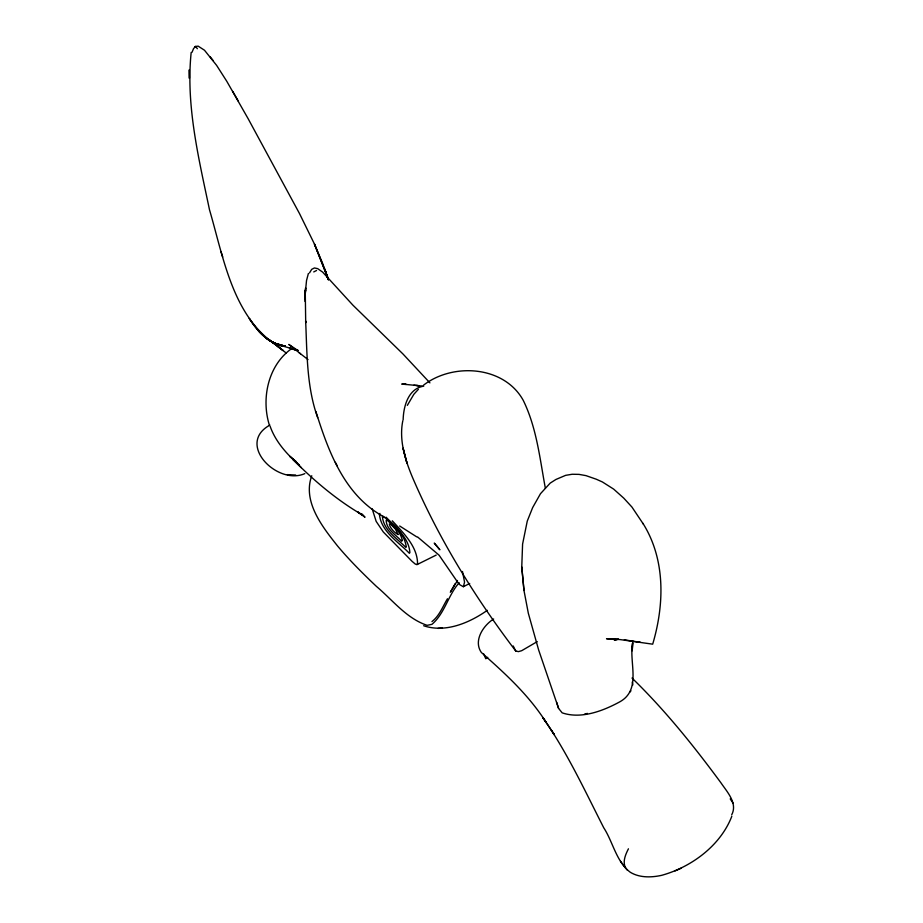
<?xml version="1.0" encoding="UTF-8"?>
<svg xmlns="http://www.w3.org/2000/svg" width="923" height="923" viewBox="0 0 923 923"><rect width="100%" height="100%" fill="white"/><g stroke="black" fill="none" stroke-linecap="round" stroke-linejoin="round"><path stroke-width="1.38" d="M632.982 641.243L632.209 650.796L632.555 643.169C628.932 662.691 641.577 689.273 620.244 701.584C603.215 710.929 581.282 719.363 562.165 712.844L558.588 708.403L538.651 650L528.325 613.241L523.976 590.443L521.76 566.918L522.591 544.097L527.264 521.091L532.652 507.592L540.486 493.701L550.2 483.11L555.934 479.464L565.672 475.333L572.202 474.26L578.998 474.376L585.978 475.633L596.223 479.199L602.396 481.956L613.668 489.121L623.752 498.132L631.943 507.062L643.377 524.137M317.674 417.658C306.494 386.691 307.094 352.251 305.64 320.973L305.709 322.738L305.282 292.937L306.54 280.477L308.386 273.473M305.121 298.752L305.167 296.675L305.075 299.444L305.467 290.03L305.109 297.471L305.225 294.656M305.063 301.463L305.167 296.675M403.132 419.896C403.466 406.893 407.862 389.598 422.457 386.402M305.282 292.937L305.628 287.838L305.421 290.791M402.786 420.865C398.955 439.971 404.978 459.389 412.293 476.914C438.921 539.217 474.826 597.112 515.738 650.992L518.438 651.626L521.691 650.692L537.255 641.623M191.176 52.449C185.696 105.303 198.71 158.237 209.498 209.786C223.401 257.09 232.561 316.243 276.312 345.11L268.028 338.983L283.084 350.521L274.339 343.598L279.565 347.809M731.824 816.267C720.505 845.641 691.465 867.066 661.653 875.339C651.35 877.588 639.627 877.923 630.317 872.281C616.229 861.713 612.953 841.868 603.711 827.723C584.767 790.48 567.126 752.303 543.093 717.956L546.312 722.674C529.075 695.365 505.285 673.605 481.368 652.492C473.141 640.804 483.225 625.471 493.655 618.998M731.697 814.824C737.892 803.218 726.989 791.772 720.955 782.831C693.75 745.922 664.964 710.006 632.001 678.047M192.03 52.276L193.588 48.515L195.664 46.438L198.157 46.15L204.479 50.223L216.605 65.36L226.781 81.293L248.149 118.721L299.502 213.559L314.431 244.018L328.08 278.665M311.755 475.76C302.329 501.512 322.358 526.848 337.553 545.978C349.563 560.33 362.866 573.529 376.422 586.405C392.587 600.031 406.558 618.502 427.13 625.321L431.952 624.34C444.794 613.403 448.047 595.243 459.158 582.759M628.436 848.802C625.517 854.56 622.321 861.736 625.598 868.001M309.482 272.954L311.686 269.354L314.431 267.958L317.685 268.651L322.635 272.112L353.001 305.259L402.982 353.994L429.922 382.872M407.32 405.393L413.873 394.271L418.373 389.333M447.47 598.739C442.705 606.573 439.429 615.849 431.952 621.583M450.309 592.301L457.473 580.475M450.886 591.262L455.212 583.636M417.669 537.036L439.06 555.161L457.323 581.721L459.942 584.836L463.358 586.705L464.557 582.182L462.504 571.499M629.947 692.008L630.94 690.865M379.953 513.407L379.376 513.961C380.841 531.452 398.321 541.847 409.385 553.304L409.893 552.542C408.797 537.532 395.702 527.321 386.068 517.157M313.739 271.916L316.531 270.497M487.725 657.338L485.775 658.734L483.64 653.819M487.321 610.322C469.357 622.933 445.497 633.097 423.622 625.748M291.518 348.709C268.074 365.312 261.082 398.551 269.366 425.099M372.154 508.781L376.169 521.391L383.333 532.017L412.027 561.299L415.454 564.218L417.565 564.253C417.681 546.439 403.397 533.113 392.31 520.803M423.599 385.122C453.066 362.497 504.039 365.75 523.203 400.27C536.69 427.718 539.828 458.593 545.366 488.279M269.92 425.088C235.665 443.79 277.315 485.821 304.832 473.614M463.358 586.705L469.715 583.474M436.198 555.092L416.769 564.738M675.025 870.931L681.116 868.266M584.328 714.298L587.374 713.387M618.364 639.074L614.314 640.193L618.214 639.27M194.741 46.669L195.664 46.438L197.349 48.723M441.067 628.09L442.429 627.928L437.964 628.413M616.022 638.854L606.515 638.728L620.118 639.581L652.688 644.173C664.468 604.461 665.621 559.442 642.893 523.295M287.33 474.63L295.683 475.022M413.931 385.179L423.715 386.229M405.382 384.43L401.77 384.049L418.638 385.676M416.677 385.502L419.365 385.791M624.329 639.835L640.216 642.293L637.551 641.877M284.596 346.287C274.766 343.967 263.24 339.641 285.149 346.263C269.078 344.567 257.471 331.172 249.256 318.423C256.629 329.823 266.228 340.841 279.519 345.167C271.87 342.964 264.532 337.264 258.867 331.161L266.228 338.199L274.881 343.529L276.623 344.441L267.382 339.029L274.881 343.529L285.069 346.194C273.981 345.087 264.774 337.806 257.563 329.788L264.243 336.549M273.681 342.894L285.103 346.229L279.415 345.121L273.266 342.629M284.434 346.229L279.334 345.064L285.149 346.263M279.288 345.052L284.769 346.356M298.221 350.544L279.519 345.098M298.233 350.463L289.418 348.017L296.468 350.428M403.939 383.714L406.478 384.43M297.183 350.013L288.818 344.441L300.517 353.786M399.671 525.995L416.804 536.921M383.922 516.822C344.602 495.582 328.415 451.67 315.908 411.543M299.467 465.146C287.215 454.727 275.539 441.725 270.162 426.38M297.471 463.323L289.787 456.32L296.364 461.754M299.075 352.655L308.028 359.601M286.361 353.151L278.054 346.621M301.256 467.615L292.776 459.296C313.635 480.387 336.537 499.874 362.208 514.838L357.697 511.942L365 517.249L362.231 514.111M730.22 798.891L733.116 803.218M210.029 56.603L213.225 60.641M620.498 861.321L627.121 869.985M515.738 650.992L513.2 645.962M543.093 717.956L554.411 734.777L551.412 730.335M232.746 91.446L238.296 101.092M335.326 462.285L337.333 466.023M327.93 278.296L326.742 274.627L328.369 279.796L322.646 263.436L314.431 244.018L326.811 275.227M328.415 279.796L324.758 269.02L327.757 277.985M221.024 251.714L222.708 256.986M556.673 702.345L558.588 708.403M632.301 681.993L632.832 684.935M523.976 590.443L521.76 566.918M382.445 516.822C383.703 530.425 397.225 538.571 405.901 547.431L406.27 546.82C404.47 533.759 393.186 523.203 382.907 516.326L382.445 516.822M402.232 540.382L401.667 541.282C396.105 534.89 386.402 529.629 386.149 520.284L387.406 520.468C393.521 525.879 400.824 531.89 402.232 540.382M398.078 534.521C395.379 533.402 389.979 528.383 389.31 524.033L390.798 524.287L395.413 529.075L398.078 534.521M436.464 545.666L434.26 543.093L439.867 549.785L436.464 545.666M406.905 462.942L403.132 448.347L406.905 462.942M189.4 78.259L189.33 69.94L189.4 78.259"/></g></svg>
